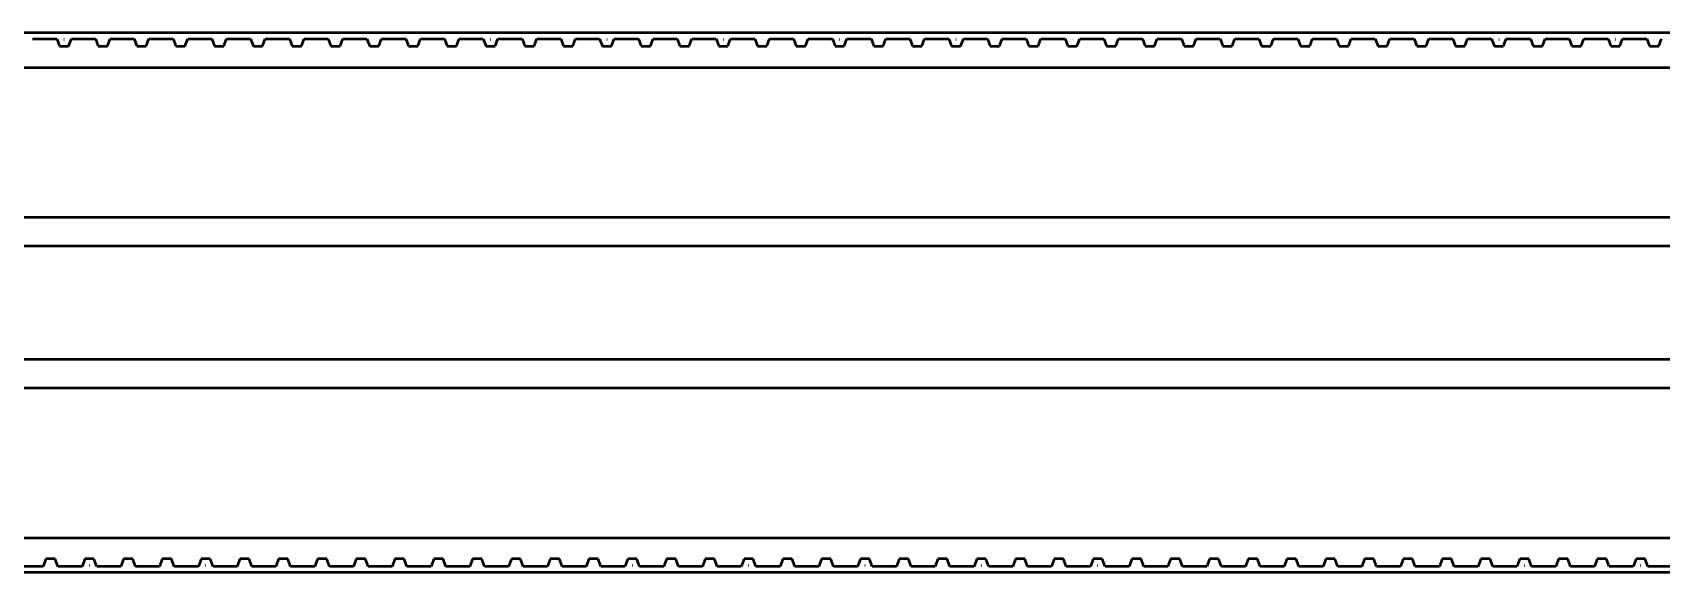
# Model space of a CAD drawing. Header units: millimetres. Extents: x 0 to 6720, y 0 to 4752.
# Drawn here: x 3661.8 to 3748.3, y 1891.7 to 1920.4 of the extents above; entities that cross this region are included whole.
import ezdxf

# ---------------------------------------------------------------- set-up
doc = ezdxf.new("R2010")
doc.units = ezdxf.units.MM
doc.header["$LTSCALE"] = 16
doc.layers.add('Widoczne (ISO)', color=7, linetype='Continuous', lineweight=50)

msp = doc.modelspace()

# ---------------------------------------------------------------- linework, layer by layer
at = {"layer": 'Widoczne (ISO)'}
for p, q in [((4017.77, 1920.407), (3072.958, 1920.426)), ((3661.802, 1920.101), (3663.084, 1920.101)), ((3663.084, 1920.101), (3663.228, 1919.706)), ((3663.228, 1919.706), (3663.718, 1919.706)), ((3663.471, 1920.057), (3663.475, 1920.057)), ((3663.471, 1920.055), (3663.471, 1920.057)), ((3663.475, 1920.055), (3663.471, 1920.055)), ((3663.475, 1920.057), (3663.475, 1920.055)), ((3663.718, 1919.706), (3663.862, 1920.101)), ((3663.862, 1920.101), (3665.145, 1920.101)), ((3665.145, 1920.101), (3665.288, 1919.706)), ((3665.288, 1919.706), (3665.779, 1919.706)), ((3665.532, 1920.057), (3665.535, 1920.057)), ((3665.532, 1920.055), (3665.532, 1920.057)), ((3665.535, 1920.055), (3665.532, 1920.055)), ((3665.535, 1920.057), (3665.535, 1920.055)), ((3665.779, 1919.706), (3665.923, 1920.101)), ((3665.923, 1920.101), (3667.205, 1920.101)), ((3667.205, 1920.101), (3667.349, 1919.706)), ((3667.349, 1919.706), (3667.839, 1919.706)), ((3667.592, 1920.057), (3667.596, 1920.057)), ((3667.592, 1920.054), (3667.592, 1920.057)), ((3667.596, 1920.054), (3667.592, 1920.054)), ((3667.596, 1920.057), (3667.596, 1920.054)), ((3667.839, 1919.706), (3667.983, 1920.101)), ((3667.983, 1920.101), (3669.265, 1920.101)), ((3669.265, 1920.101), (3669.409, 1919.706)), ((3669.409, 1919.706), (3669.899, 1919.706)), ((3669.652, 1920.057), (3669.656, 1920.057)), ((3669.652, 1920.054), (3669.652, 1920.057)), ((3669.656, 1920.054), (3669.652, 1920.054)), ((3669.656, 1920.057), (3669.656, 1920.054)), ((3669.899, 1919.706), (3670.043, 1920.101)), ((3670.043, 1920.101), (3671.326, 1920.101)), ((3671.326, 1920.101), (3671.469, 1919.706)), ((3671.469, 1919.706), (3671.96, 1919.706)), ((3671.713, 1920.057), (3671.717, 1920.057)), ((3671.713, 1920.054), (3671.713, 1920.057)), ((3671.717, 1920.054), (3671.713, 1920.054)), ((3671.717, 1920.057), (3671.717, 1920.054)), ((3671.96, 1919.706), (3672.104, 1920.101)), ((3672.104, 1920.101), (3673.386, 1920.101)), ((3673.386, 1920.101), (3673.53, 1919.706)), ((3673.53, 1919.706), (3674.02, 1919.706)), ((3673.773, 1920.057), (3673.777, 1920.057)), ((3673.773, 1920.054), (3673.773, 1920.057)), ((3673.777, 1920.054), (3673.773, 1920.054)), ((3673.777, 1920.057), (3673.777, 1920.054)), ((3674.02, 1919.706), (3674.164, 1920.101)), ((3674.164, 1920.101), (3675.446, 1920.101)), ((3675.446, 1920.101), (3675.59, 1919.705)), ((3675.59, 1919.705), (3676.081, 1919.705)), ((3675.833, 1920.057), (3675.837, 1920.057)), ((3675.833, 1920.054), (3675.833, 1920.057)), ((3675.837, 1920.054), (3675.833, 1920.054)), ((3675.837, 1920.057), (3675.837, 1920.054)), ((3676.081, 1919.705), (3676.224, 1920.101)), ((3676.224, 1920.101), (3677.507, 1920.101)), ((3677.507, 1920.101), (3677.65, 1919.705)), ((3677.65, 1919.705), (3678.141, 1919.705)), ((3677.894, 1920.057), (3677.898, 1920.057)), ((3677.894, 1920.054), (3677.894, 1920.057)), ((3677.898, 1920.054), (3677.894, 1920.054)), ((3677.898, 1920.057), (3677.898, 1920.054)), ((3678.141, 1919.705), (3678.285, 1920.101)), ((3678.285, 1920.101), (3679.567, 1920.1)), ((3679.567, 1920.1), (3679.711, 1919.705)), ((3679.711, 1919.705), (3680.201, 1919.705)), ((3679.954, 1920.057), (3679.958, 1920.057)), ((3679.954, 1920.054), (3679.954, 1920.057)), ((3679.958, 1920.054), (3679.954, 1920.054)), ((3679.958, 1920.057), (3679.958, 1920.054)), ((3680.201, 1919.705), (3680.345, 1920.1)), ((3680.345, 1920.1), (3681.627, 1920.1)), ((3681.627, 1920.1), (3681.771, 1919.705)), ((3681.771, 1919.705), (3682.262, 1919.705)), ((3682.014, 1920.057), (3682.018, 1920.057)), ((3682.014, 1920.054), (3682.014, 1920.057)), ((3682.018, 1920.054), (3682.014, 1920.054)), ((3682.018, 1920.057), (3682.018, 1920.054)), ((3682.262, 1919.705), (3682.405, 1920.1)), ((3682.405, 1920.1), (3683.688, 1920.1)), ((3683.688, 1920.1), (3683.832, 1919.705)), ((3683.832, 1919.705), (3684.322, 1919.705)), ((3684.075, 1920.057), (3684.079, 1920.057)), ((3684.075, 1920.054), (3684.075, 1920.057)), ((3684.079, 1920.054), (3684.075, 1920.054)), ((3684.079, 1920.057), (3684.079, 1920.054)), ((3684.322, 1919.705), (3684.466, 1920.1)), ((3684.466, 1920.1), (3685.748, 1920.1)), ((3685.748, 1920.1), (3685.892, 1919.705)), ((3685.892, 1919.705), (3686.382, 1919.705)), ((3686.135, 1920.056), (3686.139, 1920.056)), ((3686.135, 1920.054), (3686.135, 1920.056)), ((3686.139, 1920.054), (3686.135, 1920.054)), ((3686.139, 1920.056), (3686.139, 1920.054)), ((3686.382, 1919.705), (3686.526, 1920.1)), ((3686.526, 1920.1), (3687.808, 1920.1)), ((3687.808, 1920.1), (3687.952, 1919.705)), ((3687.952, 1919.705), (3688.443, 1919.705)), ((3688.196, 1920.056), (3688.199, 1920.056)), ((3688.196, 1920.054), (3688.196, 1920.056)), ((3688.199, 1920.054), (3688.196, 1920.054)), ((3688.199, 1920.056), (3688.199, 1920.054)), ((3688.443, 1919.705), (3688.587, 1920.1)), ((3688.587, 1920.1), (3689.869, 1920.1)), ((3689.869, 1920.1), (3690.013, 1919.705)), ((3690.013, 1919.705), (3690.503, 1919.705)), ((3690.256, 1920.056), (3690.26, 1920.056)), ((3690.256, 1920.054), (3690.256, 1920.056)), ((3690.26, 1920.054), (3690.256, 1920.054)), ((3690.26, 1920.056), (3690.26, 1920.054)), ((3690.503, 1919.705), (3690.647, 1920.1)), ((3690.647, 1920.1), (3691.929, 1920.1)), ((3691.929, 1920.1), (3692.073, 1919.705)), ((3692.073, 1919.705), (3692.563, 1919.705)), ((3692.316, 1920.056), (3692.32, 1920.056)), ((3692.316, 1920.054), (3692.316, 1920.056)), ((3692.32, 1920.054), (3692.316, 1920.054)), ((3692.32, 1920.056), (3692.32, 1920.054)), ((3692.563, 1919.705), (3692.707, 1920.1)), ((3692.707, 1920.1), (3693.99, 1920.1)), ((3693.99, 1920.1), (3694.133, 1919.705)), ((3694.133, 1919.705), (3694.624, 1919.705)), ((3694.377, 1920.056), (3694.381, 1920.056)), ((3694.377, 1920.054), (3694.377, 1920.056)), ((3694.381, 1920.054), (3694.377, 1920.054)), ((3694.381, 1920.056), (3694.381, 1920.054)), ((3694.624, 1919.705), (3694.768, 1920.1)), ((3694.768, 1920.1), (3696.05, 1920.1)), ((3696.05, 1920.1), (3696.194, 1919.705)), ((3696.194, 1919.705), (3696.684, 1919.705)), ((3696.437, 1920.056), (3696.441, 1920.056)), ((3696.437, 1920.054), (3696.437, 1920.056)), ((3696.441, 1920.054), (3696.437, 1920.054)), ((3696.441, 1920.056), (3696.441, 1920.054)), ((3696.684, 1919.705), (3696.828, 1920.1)), ((3696.828, 1920.1), (3698.11, 1920.1)), ((3698.11, 1920.1), (3698.254, 1919.705)), ((3698.254, 1919.705), (3698.745, 1919.705)), ((3698.497, 1920.056), (3698.501, 1920.056)), ((3698.497, 1920.054), (3698.497, 1920.056)), ((3698.501, 1920.054), (3698.497, 1920.054)), ((3698.501, 1920.056), (3698.501, 1920.054)), ((3698.745, 1919.705), (3698.888, 1920.1)), ((3698.888, 1920.1), (3700.171, 1920.1)), ((3700.171, 1920.1), (3700.314, 1919.705)), ((3700.314, 1919.705), (3700.805, 1919.705)), ((3700.558, 1920.056), (3700.562, 1920.056)), ((3700.558, 1920.054), (3700.558, 1920.056)), ((3700.562, 1920.054), (3700.558, 1920.054)), ((3700.562, 1920.056), (3700.562, 1920.054)), ((3700.805, 1919.705), (3700.949, 1920.1)), ((3700.949, 1920.1), (3702.231, 1920.1)), ((3702.231, 1920.1), (3702.375, 1919.705)), ((3702.375, 1919.705), (3702.865, 1919.705)), ((3702.618, 1920.056), (3702.622, 1920.056)), ((3702.618, 1920.054), (3702.618, 1920.056)), ((3702.622, 1920.054), (3702.618, 1920.054)), ((3702.622, 1920.056), (3702.622, 1920.054)), ((3702.865, 1919.705), (3703.009, 1920.1)), ((3703.009, 1920.1), (3704.291, 1920.1)), ((3704.291, 1920.1), (3704.435, 1919.705)), ((3704.435, 1919.705), (3704.926, 1919.705)), ((3704.678, 1920.056), (3704.682, 1920.056)), ((3704.678, 1920.054), (3704.678, 1920.056)), ((3704.682, 1920.054), (3704.678, 1920.054)), ((3704.682, 1920.056), (3704.682, 1920.054)), ((3704.926, 1919.705), (3705.069, 1920.1)), ((3705.069, 1920.1), (3706.352, 1920.1)), ((3706.352, 1920.1), (3706.496, 1919.705)), ((3706.496, 1919.705), (3706.986, 1919.705)), ((3706.739, 1920.056), (3706.743, 1920.056)), ((3706.739, 1920.054), (3706.739, 1920.056)), ((3706.743, 1920.054), (3706.739, 1920.054)), ((3706.743, 1920.056), (3706.743, 1920.054)), ((3706.986, 1919.705), (3707.13, 1920.1)), ((3707.13, 1920.1), (3708.412, 1920.1)), ((3708.412, 1920.1), (3708.556, 1919.705)), ((3708.556, 1919.705), (3709.046, 1919.705)), ((3708.799, 1920.056), (3708.803, 1920.056)), ((3708.799, 1920.054), (3708.799, 1920.056)), ((3708.803, 1920.054), (3708.799, 1920.054)), ((3708.803, 1920.056), (3708.803, 1920.054)), ((3709.046, 1919.705), (3709.19, 1920.1)), ((3709.19, 1920.1), (3710.472, 1920.1)), ((3710.472, 1920.1), (3710.616, 1919.705)), ((3710.616, 1919.705), (3711.107, 1919.705)), ((3710.86, 1920.056), (3710.863, 1920.056)), ((3710.86, 1920.054), (3710.86, 1920.056)), ((3710.863, 1920.054), (3710.86, 1920.054)), ((3710.863, 1920.056), (3710.863, 1920.054)), ((3711.107, 1919.705), (3711.25, 1920.1)), ((3711.25, 1920.1), (3712.533, 1920.1)), ((3712.533, 1920.1), (3712.677, 1919.705)), ((3712.677, 1919.705), (3713.167, 1919.705)), ((3712.92, 1920.056), (3712.924, 1920.056)), ((3712.92, 1920.054), (3712.92, 1920.056)), ((3712.924, 1920.054), (3712.92, 1920.054)), ((3712.924, 1920.056), (3712.924, 1920.054)), ((3713.167, 1919.705), (3713.311, 1920.1)), ((3713.311, 1920.1), (3714.593, 1920.1)), ((3714.593, 1920.1), (3714.737, 1919.705)), ((3714.737, 1919.705), (3715.227, 1919.705)), ((3714.98, 1920.056), (3714.984, 1920.056)), ((3714.98, 1920.054), (3714.98, 1920.056)), ((3714.984, 1920.054), (3714.98, 1920.054)), ((3714.984, 1920.056), (3714.984, 1920.054)), ((3715.227, 1919.705), (3715.371, 1920.1)), ((3715.371, 1920.1), (3716.654, 1920.1)), ((3716.654, 1920.1), (3716.797, 1919.705)), ((3716.797, 1919.705), (3717.288, 1919.705)), ((3717.041, 1920.056), (3717.045, 1920.056)), ((3717.041, 1920.053), (3717.041, 1920.056)), ((3717.045, 1920.053), (3717.041, 1920.053)), ((3717.045, 1920.056), (3717.045, 1920.053)), ((3717.288, 1919.705), (3717.432, 1920.1)), ((3717.432, 1920.1), (3718.714, 1920.1)), ((3718.714, 1920.1), (3718.858, 1919.705)), ((3718.858, 1919.705), (3719.348, 1919.705)), ((3719.101, 1920.056), (3719.105, 1920.056)), ((3719.101, 1920.053), (3719.101, 1920.056)), ((3719.105, 1920.053), (3719.101, 1920.053)), ((3719.105, 1920.056), (3719.105, 1920.053)), ((3719.348, 1919.705), (3719.492, 1920.1)), ((3719.492, 1920.1), (3720.774, 1920.1)), ((3720.774, 1920.1), (3720.918, 1919.705)), ((3720.918, 1919.705), (3721.409, 1919.705)), ((3721.161, 1920.056), (3721.165, 1920.056)), ((3721.161, 1920.053), (3721.161, 1920.056)), ((3721.165, 1920.053), (3721.161, 1920.053)), ((3721.165, 1920.056), (3721.165, 1920.053)), ((3721.409, 1919.705), (3721.552, 1920.1)), ((3721.552, 1920.1), (3722.835, 1920.1)), ((3722.835, 1920.1), (3722.978, 1919.705)), ((3722.978, 1919.705), (3723.469, 1919.705)), ((3723.222, 1920.056), (3723.226, 1920.056)), ((3723.222, 1920.053), (3723.222, 1920.056)), ((3723.226, 1920.053), (3723.222, 1920.053)), ((3723.226, 1920.056), (3723.226, 1920.053)), ((3723.469, 1919.705), (3723.613, 1920.1)), ((3723.613, 1920.1), (3724.895, 1920.1)), ((3724.895, 1920.1), (3725.039, 1919.704)), ((3725.039, 1919.704), (3725.529, 1919.704)), ((3725.282, 1920.056), (3725.286, 1920.056)), ((3725.282, 1920.053), (3725.282, 1920.056)), ((3725.286, 1920.053), (3725.282, 1920.053)), ((3725.286, 1920.056), (3725.286, 1920.053)), ((3725.529, 1919.704), (3725.673, 1920.1)), ((3725.673, 1920.1), (3726.955, 1920.1)), ((3726.955, 1920.1), (3727.099, 1919.704)), ((3727.099, 1919.704), (3727.59, 1919.704)), ((3727.342, 1920.056), (3727.346, 1920.056)), ((3727.342, 1920.053), (3727.342, 1920.056)), ((3727.346, 1920.053), (3727.342, 1920.053)), ((3727.346, 1920.056), (3727.346, 1920.053)), ((3727.59, 1919.704), (3727.733, 1920.1)), ((3727.733, 1920.1), (3729.016, 1920.099)), ((3729.016, 1920.099), (3729.16, 1919.704)), ((3729.16, 1919.704), (3729.65, 1919.704)), ((3729.403, 1920.056), (3729.407, 1920.056)), ((3729.403, 1920.053), (3729.403, 1920.056)), ((3729.407, 1920.053), (3729.403, 1920.053)), ((3729.407, 1920.056), (3729.407, 1920.053)), ((3729.65, 1919.704), (3729.794, 1920.099)), ((3729.794, 1920.099), (3731.076, 1920.099)), ((3731.076, 1920.099), (3731.22, 1919.704)), ((3731.22, 1919.704), (3731.71, 1919.704)), ((3731.463, 1920.056), (3731.467, 1920.056)), ((3731.463, 1920.053), (3731.463, 1920.056)), ((3731.467, 1920.053), (3731.463, 1920.053)), ((3731.467, 1920.056), (3731.467, 1920.053)), ((3731.71, 1919.704), (3731.854, 1920.099)), ((3731.854, 1920.099), (3733.136, 1920.099)), ((3733.136, 1920.099), (3733.28, 1919.704)), ((3733.28, 1919.704), (3733.771, 1919.704)), ((3733.524, 1920.056), (3733.527, 1920.056)), ((3733.524, 1920.053), (3733.524, 1920.056)), ((3733.527, 1920.053), (3733.524, 1920.053)), ((3733.527, 1920.056), (3733.527, 1920.053)), ((3733.771, 1919.704), (3733.914, 1920.099)), ((3733.914, 1920.099), (3735.197, 1920.099)), ((3735.197, 1920.099), (3735.341, 1919.704)), ((3735.341, 1919.704), (3735.831, 1919.704)), ((3735.584, 1920.055), (3735.588, 1920.055)), ((3735.584, 1920.053), (3735.584, 1920.055)), ((3735.588, 1920.053), (3735.584, 1920.053)), ((3735.588, 1920.055), (3735.588, 1920.053)), ((3735.831, 1919.704), (3735.975, 1920.099)), ((3735.975, 1920.099), (3737.257, 1920.099)), ((3737.257, 1920.099), (3737.401, 1919.704)), ((3737.401, 1919.704), (3737.891, 1919.704)), ((3737.644, 1920.055), (3737.648, 1920.055)), ((3737.644, 1920.053), (3737.644, 1920.055)), ((3737.648, 1920.053), (3737.644, 1920.053)), ((3737.648, 1920.055), (3737.648, 1920.053)), ((3737.891, 1919.704), (3738.035, 1920.099)), ((3738.035, 1920.099), (3739.318, 1920.099)), ((3739.318, 1920.099), (3739.461, 1919.704)), ((3739.461, 1919.704), (3739.952, 1919.704)), ((3739.705, 1920.055), (3739.709, 1920.055)), ((3739.705, 1920.053), (3739.705, 1920.055)), ((3739.709, 1920.053), (3739.705, 1920.053)), ((3739.709, 1920.055), (3739.709, 1920.053)), ((3739.952, 1919.704), (3740.096, 1920.099)), ((3740.096, 1920.099), (3741.378, 1920.099)), ((3741.378, 1920.099), (3741.522, 1919.704)), ((3741.522, 1919.704), (3742.012, 1919.704)), ((3741.765, 1920.055), (3741.769, 1920.055)), ((3741.765, 1920.053), (3741.765, 1920.055)), ((3741.769, 1920.053), (3741.765, 1920.053)), ((3741.769, 1920.055), (3741.769, 1920.053)), ((3742.012, 1919.704), (3742.156, 1920.099)), ((3742.156, 1920.099), (3743.438, 1920.099)), ((3743.438, 1920.099), (3743.582, 1919.704)), ((3743.582, 1919.704), (3744.073, 1919.704)), ((3743.825, 1920.055), (3743.829, 1920.055)), ((3743.825, 1920.053), (3743.825, 1920.055)), ((3743.829, 1920.053), (3743.825, 1920.053)), ((3743.829, 1920.055), (3743.829, 1920.053)), ((3744.073, 1919.704), (3744.216, 1920.099)), ((3744.216, 1920.099), (3745.499, 1920.099)), ((3745.499, 1920.099), (3745.642, 1919.704)), ((3745.642, 1919.704), (3746.133, 1919.704)), ((3745.886, 1920.055), (3745.89, 1920.055)), ((3745.886, 1920.053), (3745.886, 1920.055)), ((3745.89, 1920.053), (3745.886, 1920.053)), ((3745.89, 1920.055), (3745.89, 1920.053)), ((3746.133, 1919.704), (3746.277, 1920.099)), ((3746.277, 1920.099), (3747.559, 1920.099)), ((3747.559, 1920.099), (3747.703, 1919.704)), ((3747.703, 1919.704), (3748.193, 1919.704)), ((3747.946, 1920.055), (3747.95, 1920.055)), ((3747.946, 1920.053), (3747.946, 1920.055)), ((3747.95, 1920.053), (3747.946, 1920.053)), ((3747.95, 1920.055), (3747.95, 1920.053)), ((3748.193, 1919.704), (3748.337, 1920.099)), ((3072.958, 1918.573), (4017.77, 1918.573)), ((4017.77, 1910.598), (3066.433, 1910.598)), ((3067.933, 1909.098), (4017.77, 1909.098)), ((4017.77, 1903.048), (3067.933, 1903.048)), ((3066.433, 1901.548), (4017.77, 1901.548)), ((3062.958, 1893.573), (4017.77, 1893.573)), ((3062.958, 1891.759), (4017.77, 1891.74)), ((3662.369, 1892.061), (3661.087, 1892.061)), ((3662.513, 1892.456), (3662.369, 1892.061)), ((3663.003, 1892.456), (3662.513, 1892.456)), ((3662.756, 1892.107), (3662.76, 1892.107)), ((3662.756, 1892.105), (3662.756, 1892.107)), ((3662.76, 1892.105), (3662.756, 1892.105)), ((3662.76, 1892.107), (3662.76, 1892.105)), ((3663.147, 1892.061), (3663.003, 1892.456)), ((3664.429, 1892.061), (3663.147, 1892.061)), ((3664.573, 1892.456), (3664.429, 1892.061)), ((3665.063, 1892.456), (3664.573, 1892.456)), ((3664.816, 1892.107), (3664.82, 1892.107)), ((3664.816, 1892.105), (3664.816, 1892.107)), ((3664.82, 1892.105), (3664.816, 1892.105)), ((3664.82, 1892.107), (3664.82, 1892.105)), ((3665.207, 1892.061), (3665.063, 1892.456)), ((3666.49, 1892.061), (3665.207, 1892.061)), ((3666.633, 1892.456), (3666.49, 1892.061)), ((3667.124, 1892.456), (3666.633, 1892.456)), ((3666.877, 1892.107), (3666.881, 1892.107)), ((3666.877, 1892.105), (3666.877, 1892.107)), ((3666.881, 1892.105), (3666.877, 1892.105)), ((3666.881, 1892.107), (3666.881, 1892.105)), ((3667.268, 1892.061), (3667.124, 1892.456)), ((3668.55, 1892.061), (3667.268, 1892.061)), ((3668.694, 1892.456), (3668.55, 1892.061)), ((3669.184, 1892.456), (3668.694, 1892.456)), ((3668.937, 1892.107), (3668.941, 1892.107)), ((3668.937, 1892.104), (3668.937, 1892.107)), ((3668.941, 1892.104), (3668.937, 1892.104)), ((3668.941, 1892.107), (3668.941, 1892.104)), ((3669.328, 1892.061), (3669.184, 1892.456)), ((3670.61, 1892.061), (3669.328, 1892.061)), ((3670.754, 1892.456), (3670.61, 1892.061)), ((3671.245, 1892.456), (3670.754, 1892.456)), ((3670.997, 1892.107), (3671.001, 1892.107)), ((3670.997, 1892.104), (3670.997, 1892.107)), ((3671.001, 1892.104), (3670.997, 1892.104)), ((3671.001, 1892.107), (3671.001, 1892.104)), ((3671.388, 1892.061), (3671.245, 1892.456)), ((3672.671, 1892.061), (3671.388, 1892.061)), ((3672.814, 1892.456), (3672.671, 1892.061)), ((3673.305, 1892.456), (3672.814, 1892.456)), ((3673.058, 1892.107), (3673.062, 1892.107)), ((3673.058, 1892.104), (3673.058, 1892.107)), ((3673.062, 1892.104), (3673.058, 1892.104)), ((3673.062, 1892.107), (3673.062, 1892.104)), ((3673.449, 1892.06), (3673.305, 1892.456)), ((3674.731, 1892.06), (3673.449, 1892.06)), ((3674.875, 1892.456), (3674.731, 1892.06)), ((3675.365, 1892.456), (3674.875, 1892.456)), ((3675.118, 1892.107), (3675.122, 1892.107)), ((3675.118, 1892.104), (3675.118, 1892.107)), ((3675.122, 1892.104), (3675.118, 1892.104)), ((3675.122, 1892.107), (3675.122, 1892.104)), ((3675.509, 1892.06), (3675.365, 1892.456)), ((3676.791, 1892.06), (3675.509, 1892.06)), ((3676.935, 1892.455), (3676.791, 1892.06)), ((3677.426, 1892.455), (3676.935, 1892.455)), ((3677.178, 1892.107), (3677.182, 1892.107)), ((3677.178, 1892.104), (3677.178, 1892.107)), ((3677.182, 1892.104), (3677.178, 1892.104)), ((3677.182, 1892.107), (3677.182, 1892.104)), ((3677.569, 1892.06), (3677.426, 1892.455)), ((3678.852, 1892.06), (3677.569, 1892.06)), ((3678.996, 1892.455), (3678.852, 1892.06)), ((3679.486, 1892.455), (3678.996, 1892.455)), ((3679.239, 1892.107), (3679.243, 1892.107)), ((3679.239, 1892.104), (3679.239, 1892.107)), ((3679.243, 1892.104), (3679.239, 1892.104)), ((3679.243, 1892.107), (3679.243, 1892.104)), ((3679.63, 1892.06), (3679.486, 1892.455)), ((3680.912, 1892.06), (3679.63, 1892.06)), ((3681.056, 1892.455), (3680.912, 1892.06)), ((3681.546, 1892.455), (3681.056, 1892.455)), ((3681.299, 1892.107), (3681.303, 1892.107)), ((3681.299, 1892.104), (3681.299, 1892.107)), ((3681.303, 1892.104), (3681.299, 1892.104)), ((3681.303, 1892.107), (3681.303, 1892.104)), ((3681.69, 1892.06), (3681.546, 1892.455)), ((3682.972, 1892.06), (3681.69, 1892.06)), ((3683.116, 1892.455), (3682.972, 1892.06)), ((3683.607, 1892.455), (3683.116, 1892.455)), ((3683.36, 1892.107), (3683.363, 1892.107)), ((3683.36, 1892.104), (3683.36, 1892.107)), ((3683.363, 1892.104), (3683.36, 1892.104)), ((3683.363, 1892.107), (3683.363, 1892.104)), ((3683.75, 1892.06), (3683.607, 1892.455)), ((3685.033, 1892.06), (3683.75, 1892.06)), ((3685.177, 1892.455), (3685.033, 1892.06)), ((3685.667, 1892.455), (3685.177, 1892.455)), ((3685.42, 1892.106), (3685.424, 1892.106)), ((3685.42, 1892.104), (3685.42, 1892.106)), ((3685.424, 1892.104), (3685.42, 1892.104)), ((3685.424, 1892.106), (3685.424, 1892.104)), ((3685.811, 1892.06), (3685.667, 1892.455)), ((3687.093, 1892.06), (3685.811, 1892.06)), ((3687.237, 1892.455), (3687.093, 1892.06)), ((3687.727, 1892.455), (3687.237, 1892.455)), ((3687.48, 1892.106), (3687.484, 1892.106)), ((3687.48, 1892.104), (3687.48, 1892.106)), ((3687.484, 1892.104), (3687.48, 1892.104)), ((3687.484, 1892.106), (3687.484, 1892.104)), ((3687.871, 1892.06), (3687.727, 1892.455)), ((3689.154, 1892.06), (3687.871, 1892.06)), ((3689.297, 1892.455), (3689.154, 1892.06)), ((3689.788, 1892.455), (3689.297, 1892.455)), ((3689.541, 1892.106), (3689.545, 1892.106)), ((3689.541, 1892.104), (3689.541, 1892.106)), ((3689.545, 1892.104), (3689.541, 1892.104)), ((3689.545, 1892.106), (3689.545, 1892.104)), ((3689.932, 1892.06), (3689.788, 1892.455)), ((3691.214, 1892.06), (3689.932, 1892.06)), ((3691.358, 1892.455), (3691.214, 1892.06)), ((3691.848, 1892.455), (3691.358, 1892.455)), ((3691.601, 1892.106), (3691.605, 1892.106)), ((3691.601, 1892.104), (3691.601, 1892.106)), ((3691.605, 1892.104), (3691.601, 1892.104)), ((3691.605, 1892.106), (3691.605, 1892.104)), ((3691.992, 1892.06), (3691.848, 1892.455)), ((3693.274, 1892.06), (3691.992, 1892.06)), ((3693.418, 1892.455), (3693.274, 1892.06)), ((3693.909, 1892.455), (3693.418, 1892.455)), ((3693.661, 1892.106), (3693.665, 1892.106)), ((3693.661, 1892.104), (3693.661, 1892.106)), ((3693.665, 1892.104), (3693.661, 1892.104)), ((3693.665, 1892.106), (3693.665, 1892.104)), ((3694.052, 1892.06), (3693.909, 1892.455)), ((3695.335, 1892.06), (3694.052, 1892.06)), ((3695.478, 1892.455), (3695.335, 1892.06)), ((3695.969, 1892.455), (3695.478, 1892.455)), ((3695.722, 1892.106), (3695.726, 1892.106)), ((3695.722, 1892.104), (3695.722, 1892.106)), ((3695.726, 1892.104), (3695.722, 1892.104)), ((3695.726, 1892.106), (3695.726, 1892.104)), ((3696.113, 1892.06), (3695.969, 1892.455)), ((3697.395, 1892.06), (3696.113, 1892.06)), ((3697.539, 1892.455), (3697.395, 1892.06)), ((3698.029, 1892.455), (3697.539, 1892.455)), ((3697.782, 1892.106), (3697.786, 1892.106)), ((3697.782, 1892.104), (3697.782, 1892.106)), ((3697.786, 1892.104), (3697.782, 1892.104)), ((3697.786, 1892.106), (3697.786, 1892.104)), ((3698.173, 1892.06), (3698.029, 1892.455)), ((3699.455, 1892.06), (3698.173, 1892.06)), ((3699.599, 1892.455), (3699.455, 1892.06)), ((3700.09, 1892.455), (3699.599, 1892.455)), ((3699.842, 1892.106), (3699.846, 1892.106)), ((3699.842, 1892.104), (3699.842, 1892.106)), ((3699.846, 1892.104), (3699.842, 1892.104)), ((3699.846, 1892.106), (3699.846, 1892.104)), ((3700.233, 1892.06), (3700.09, 1892.455)), ((3701.516, 1892.06), (3700.233, 1892.06)), ((3701.66, 1892.455), (3701.516, 1892.06)), ((3702.15, 1892.455), (3701.66, 1892.455)), ((3701.903, 1892.106), (3701.907, 1892.106)), ((3701.903, 1892.104), (3701.903, 1892.106)), ((3701.907, 1892.104), (3701.903, 1892.104)), ((3701.907, 1892.106), (3701.907, 1892.104)), ((3702.294, 1892.06), (3702.15, 1892.455)), ((3703.576, 1892.06), (3702.294, 1892.06)), ((3703.72, 1892.455), (3703.576, 1892.06)), ((3704.21, 1892.455), (3703.72, 1892.455)), ((3703.963, 1892.106), (3703.967, 1892.106)), ((3703.963, 1892.104), (3703.963, 1892.106)), ((3703.967, 1892.104), (3703.963, 1892.104)), ((3703.967, 1892.106), (3703.967, 1892.104)), ((3704.354, 1892.06), (3704.21, 1892.455)), ((3705.636, 1892.06), (3704.354, 1892.06)), ((3705.78, 1892.455), (3705.636, 1892.06)), ((3706.271, 1892.455), (3705.78, 1892.455)), ((3706.024, 1892.106), (3706.027, 1892.106)), ((3706.024, 1892.104), (3706.024, 1892.106)), ((3706.027, 1892.104), (3706.024, 1892.104)), ((3706.027, 1892.106), (3706.027, 1892.104)), ((3706.414, 1892.06), (3706.271, 1892.455)), ((3707.697, 1892.06), (3706.414, 1892.06)), ((3707.841, 1892.455), (3707.697, 1892.06)), ((3708.331, 1892.455), (3707.841, 1892.455)), ((3708.084, 1892.106), (3708.088, 1892.106)), ((3708.084, 1892.104), (3708.084, 1892.106)), ((3708.088, 1892.104), (3708.084, 1892.104)), ((3708.088, 1892.106), (3708.088, 1892.104)), ((3708.475, 1892.06), (3708.331, 1892.455)), ((3709.757, 1892.06), (3708.475, 1892.06)), ((3709.901, 1892.455), (3709.757, 1892.06)), ((3710.391, 1892.455), (3709.901, 1892.455)), ((3710.144, 1892.106), (3710.148, 1892.106)), ((3710.144, 1892.104), (3710.144, 1892.106)), ((3710.148, 1892.104), (3710.144, 1892.104)), ((3710.148, 1892.106), (3710.148, 1892.104)), ((3710.535, 1892.06), (3710.391, 1892.455)), ((3711.818, 1892.06), (3710.535, 1892.06)), ((3711.961, 1892.455), (3711.818, 1892.06)), ((3712.452, 1892.455), (3711.961, 1892.455)), ((3712.205, 1892.106), (3712.209, 1892.106)), ((3712.205, 1892.104), (3712.205, 1892.106)), ((3712.209, 1892.104), (3712.205, 1892.104)), ((3712.209, 1892.106), (3712.209, 1892.104)), ((3712.596, 1892.06), (3712.452, 1892.455)), ((3713.878, 1892.06), (3712.596, 1892.06)), ((3714.022, 1892.455), (3713.878, 1892.06)), ((3714.512, 1892.455), (3714.022, 1892.455)), ((3714.265, 1892.106), (3714.269, 1892.106)), ((3714.265, 1892.104), (3714.265, 1892.106)), ((3714.269, 1892.104), (3714.265, 1892.104)), ((3714.269, 1892.106), (3714.269, 1892.104)), ((3714.656, 1892.06), (3714.512, 1892.455)), ((3715.938, 1892.06), (3714.656, 1892.06)), ((3716.082, 1892.455), (3715.938, 1892.06)), ((3716.573, 1892.455), (3716.082, 1892.455)), ((3716.325, 1892.106), (3716.329, 1892.106)), ((3716.325, 1892.104), (3716.325, 1892.106)), ((3716.329, 1892.104), (3716.325, 1892.104)), ((3716.329, 1892.106), (3716.329, 1892.104)), ((3716.716, 1892.06), (3716.573, 1892.455)), ((3717.999, 1892.06), (3716.716, 1892.06)), ((3718.142, 1892.455), (3717.999, 1892.06)), ((3718.633, 1892.455), (3718.142, 1892.455)), ((3718.386, 1892.106), (3718.39, 1892.106)), ((3718.386, 1892.103), (3718.386, 1892.106)), ((3718.39, 1892.103), (3718.386, 1892.103)), ((3718.39, 1892.106), (3718.39, 1892.103)), ((3718.777, 1892.06), (3718.633, 1892.455)), ((3720.059, 1892.06), (3718.777, 1892.06)), ((3720.203, 1892.455), (3720.059, 1892.06)), ((3720.693, 1892.455), (3720.203, 1892.455)), ((3720.446, 1892.106), (3720.45, 1892.106)), ((3720.446, 1892.103), (3720.446, 1892.106)), ((3720.45, 1892.103), (3720.446, 1892.103)), ((3720.45, 1892.106), (3720.45, 1892.103)), ((3720.837, 1892.06), (3720.693, 1892.455)), ((3722.119, 1892.06), (3720.837, 1892.06)), ((3722.263, 1892.455), (3722.119, 1892.06)), ((3722.754, 1892.455), (3722.263, 1892.455)), ((3722.506, 1892.106), (3722.51, 1892.106)), ((3722.506, 1892.103), (3722.506, 1892.106)), ((3722.51, 1892.103), (3722.506, 1892.103)), ((3722.51, 1892.106), (3722.51, 1892.103)), ((3722.897, 1892.059), (3722.754, 1892.455)), ((3724.18, 1892.059), (3722.897, 1892.059)), ((3724.324, 1892.455), (3724.18, 1892.059)), ((3724.814, 1892.455), (3724.324, 1892.455)), ((3724.567, 1892.106), (3724.571, 1892.106)), ((3724.567, 1892.103), (3724.567, 1892.106)), ((3724.571, 1892.103), (3724.567, 1892.103)), ((3724.571, 1892.106), (3724.571, 1892.103)), ((3724.958, 1892.059), (3724.814, 1892.455)), ((3726.24, 1892.059), (3724.958, 1892.059)), ((3726.384, 1892.454), (3726.24, 1892.059)), ((3726.874, 1892.454), (3726.384, 1892.454)), ((3726.627, 1892.106), (3726.631, 1892.106)), ((3726.627, 1892.103), (3726.627, 1892.106)), ((3726.631, 1892.103), (3726.627, 1892.103)), ((3726.631, 1892.106), (3726.631, 1892.103)), ((3727.018, 1892.059), (3726.874, 1892.454)), ((3728.3, 1892.059), (3727.018, 1892.059)), ((3728.444, 1892.454), (3728.3, 1892.059)), ((3728.935, 1892.454), (3728.444, 1892.454)), ((3728.688, 1892.106), (3728.691, 1892.106)), ((3728.688, 1892.103), (3728.688, 1892.106)), ((3728.691, 1892.103), (3728.688, 1892.103)), ((3728.691, 1892.106), (3728.691, 1892.103)), ((3729.078, 1892.059), (3728.935, 1892.454)), ((3730.361, 1892.059), (3729.078, 1892.059)), ((3730.505, 1892.454), (3730.361, 1892.059)), ((3730.995, 1892.454), (3730.505, 1892.454)), ((3730.748, 1892.106), (3730.752, 1892.106)), ((3730.748, 1892.103), (3730.748, 1892.106)), ((3730.752, 1892.103), (3730.748, 1892.103)), ((3730.752, 1892.106), (3730.752, 1892.103)), ((3731.139, 1892.059), (3730.995, 1892.454)), ((3732.421, 1892.059), (3731.139, 1892.059)), ((3732.565, 1892.454), (3732.421, 1892.059)), ((3733.055, 1892.454), (3732.565, 1892.454)), ((3732.808, 1892.106), (3732.812, 1892.106)), ((3732.808, 1892.103), (3732.808, 1892.106)), ((3732.812, 1892.103), (3732.808, 1892.103)), ((3732.812, 1892.106), (3732.812, 1892.103)), ((3733.199, 1892.059), (3733.055, 1892.454)), ((3734.482, 1892.059), (3733.199, 1892.059)), ((3734.625, 1892.454), (3734.482, 1892.059)), ((3735.116, 1892.454), (3734.625, 1892.454)), ((3734.869, 1892.105), (3734.873, 1892.105)), ((3734.869, 1892.103), (3734.869, 1892.105)), ((3734.873, 1892.103), (3734.869, 1892.103)), ((3734.873, 1892.105), (3734.873, 1892.103)), ((3735.26, 1892.059), (3735.116, 1892.454)), ((3736.542, 1892.059), (3735.26, 1892.059)), ((3736.686, 1892.454), (3736.542, 1892.059)), ((3737.176, 1892.454), (3736.686, 1892.454)), ((3736.929, 1892.105), (3736.933, 1892.105)), ((3736.929, 1892.103), (3736.929, 1892.105)), ((3736.933, 1892.103), (3736.929, 1892.103)), ((3736.933, 1892.105), (3736.933, 1892.103)), ((3737.32, 1892.059), (3737.176, 1892.454)), ((3738.602, 1892.059), (3737.32, 1892.059)), ((3738.746, 1892.454), (3738.602, 1892.059)), ((3739.237, 1892.454), (3738.746, 1892.454)), ((3738.989, 1892.105), (3738.993, 1892.105)), ((3738.989, 1892.103), (3738.989, 1892.105)), ((3738.993, 1892.103), (3738.989, 1892.103)), ((3738.993, 1892.105), (3738.993, 1892.103)), ((3739.38, 1892.059), (3739.237, 1892.454)), ((3740.663, 1892.059), (3739.38, 1892.059)), ((3740.806, 1892.454), (3740.663, 1892.059)), ((3741.297, 1892.454), (3740.806, 1892.454)), ((3741.05, 1892.105), (3741.054, 1892.105)), ((3741.05, 1892.103), (3741.05, 1892.105)), ((3741.054, 1892.103), (3741.05, 1892.103)), ((3741.054, 1892.105), (3741.054, 1892.103)), ((3741.441, 1892.059), (3741.297, 1892.454)), ((3742.723, 1892.059), (3741.441, 1892.059)), ((3742.867, 1892.454), (3742.723, 1892.059)), ((3743.357, 1892.454), (3742.867, 1892.454)), ((3743.11, 1892.105), (3743.114, 1892.105)), ((3743.11, 1892.103), (3743.11, 1892.105)), ((3743.114, 1892.103), (3743.11, 1892.103)), ((3743.114, 1892.105), (3743.114, 1892.103)), ((3743.501, 1892.059), (3743.357, 1892.454)), ((3744.783, 1892.059), (3743.501, 1892.059)), ((3744.927, 1892.454), (3744.783, 1892.059)), ((3745.418, 1892.454), (3744.927, 1892.454)), ((3745.17, 1892.105), (3745.174, 1892.105)), ((3745.17, 1892.103), (3745.17, 1892.105)), ((3745.174, 1892.103), (3745.17, 1892.103)), ((3745.174, 1892.105), (3745.174, 1892.103)), ((3745.561, 1892.059), (3745.418, 1892.454)), ((3746.844, 1892.059), (3745.561, 1892.059)), ((3746.988, 1892.454), (3746.844, 1892.059)), ((3747.478, 1892.454), (3746.988, 1892.454)), ((3747.231, 1892.105), (3747.235, 1892.105)), ((3747.231, 1892.103), (3747.231, 1892.105)), ((3747.235, 1892.103), (3747.231, 1892.103)), ((3747.235, 1892.105), (3747.235, 1892.103)), ((3747.622, 1892.059), (3747.478, 1892.454)), ((3748.904, 1892.059), (3747.622, 1892.059))]:
    msp.add_line(p, q, dxfattribs=at)

doc.saveas('drawing.dxf')
